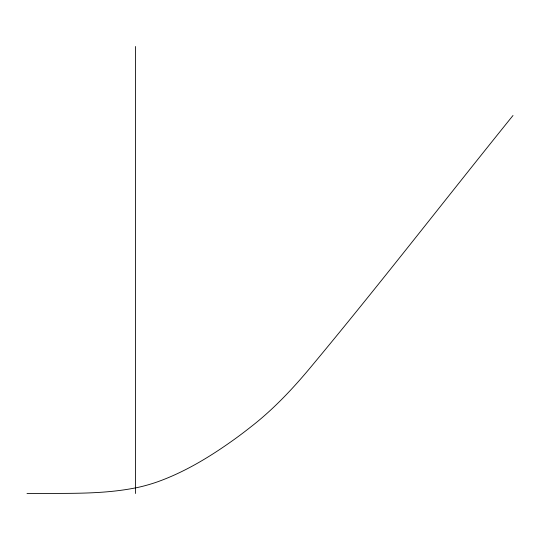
<?xml version="1.0" encoding="UTF-8"?>
<svg xmlns="http://www.w3.org/2000/svg" width="540" height="540" viewBox="0 0 540 540"><rect width="100%" height="100%" fill="white"/><g stroke="black" fill="none" stroke-linecap="round" stroke-linejoin="round"><path stroke-width="0.81" d="M513 115.493C444.872 199.894 378.574 285.809 309.103 369.124C291.492 390.116 272.511 410.11 250.796 426.917A472.878 472.878 0 0 1 235.744 438.352C211.538 455.814 185.78 471.697 157.565 481.815A170.924 170.924 0 0 1 138.719 487.235C102.04 495.058 64.247 492.993 27 493.506M135.432 46.494L135.432 493.506"/></g></svg>
